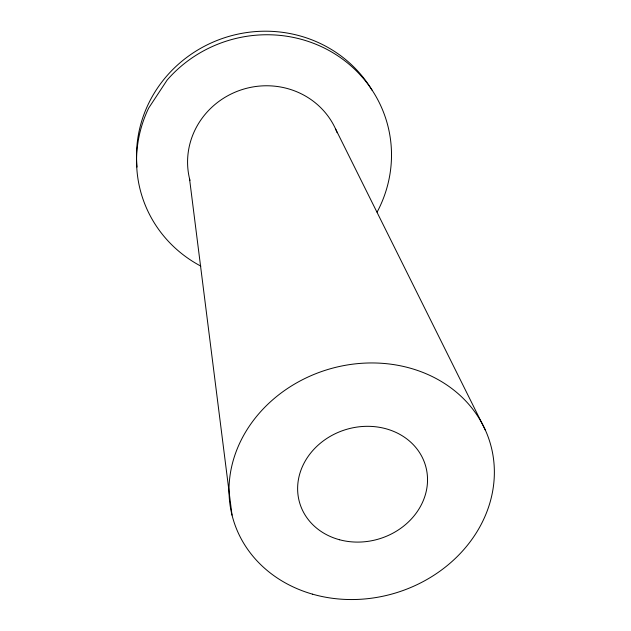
<?xml version="1.0" encoding="UTF-8"?>
<svg xmlns="http://www.w3.org/2000/svg" width="631" height="631" viewBox="0 0 631 631"><rect width="100%" height="100%" fill="white"/><g stroke="black" fill="none" stroke-linecap="round" stroke-linejoin="round"><path stroke-width="0.95" d="M335.653 129.126L485.436 430.271M189.497 178.534L232.019 515.117M189.97 180.427A77.471 74.261 -16.8 0 1 241.768 89.697A77.471 74.261 -16.8 0 1 337.167 132.731M137.037 167.073A126.523 121.475 -16.8 0 1 224.573 37.742A126.523 121.475 -16.8 0 1 372.022 90.123M377.093 212.142A127.912 122.643 -16.8 0 0 335.376 54.25A127.912 122.643 -16.8 0 0 167.168 80.019L148.656 108.106A127.912 122.643 -16.8 0 0 200.832 266.116M339.596 539.765A65.624 57.137 -16.8 0 0 426.682 470.513A65.624 57.137 -16.8 0 0 321.447 442.339A65.624 57.137 -16.8 0 0 339.596 539.765M312.574 594.173A134.048 116.767 -16.8 0 0 492.985 455.322A134.048 116.767 -16.8 0 0 279.486 394.249A134.048 116.767 -16.8 0 0 312.574 594.173"/></g></svg>
